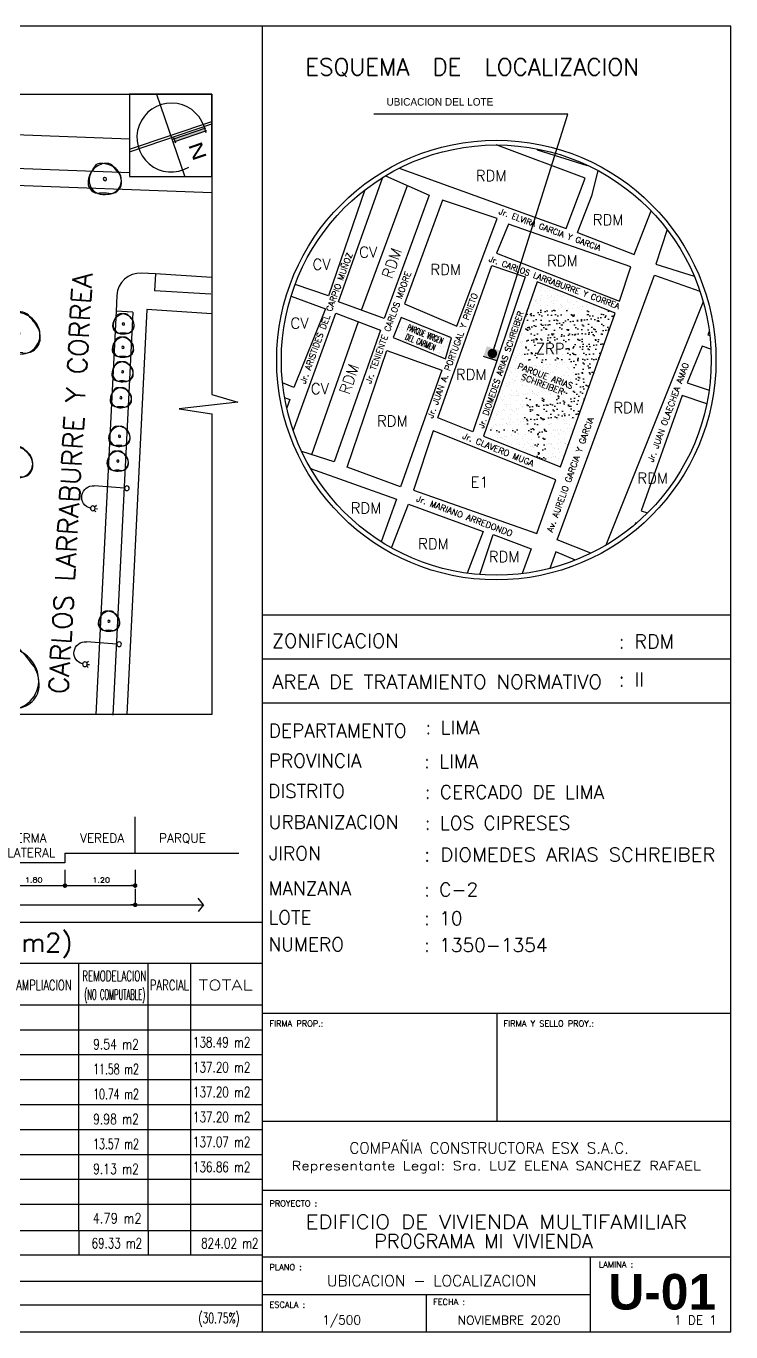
# Model space of a CAD drawing. Header units: millimetres. Extents: x 3524 to 3747, y -225 to -85.
# Drawn here: x 3671.4 to 3746.6, y -224.6 to -85.3 of the extents above; entities that cross this region are included whole.
import ezdxf
from ezdxf.enums import TextEntityAlignment as Align

# ---------------------------------------------------------------- set-up
doc = ezdxf.new("R2010")
doc.units = ezdxf.units.MM
for name, color, linetype in [('0.5', 3, 'Continuous'), ('01', 1, 'Continuous'), ('07-MANZANAS', 8, 'Continuous'), ('A-Vegetacion', 3, 'Continuous'), ('alfeisar', 1, 'Continuous'), ('CAPA02', 2, 'Continuous'), ('CAPA03', 3, 'Continuous'), ('CAPA04', 4, 'Continuous'), ('PARQUES', 3, 'Continuous'), ('TEXTO2', 7, 'Continuous'), ('vidrio', 4, 'Continuous'), ('Z-AREAS NATURALES', 4, 'Continuous')]:
    doc.layers.add(name, color=color, linetype=linetype)
for name, color, linetype, lineweight in [('02', 2, 'Continuous', 25), ('03', 3, 'Continuous', 30), ('textos', 7, 'Continuous', 15)]:
    doc.layers.add(name, color=color, linetype=linetype, lineweight=lineweight)
doc.styles.add('ARIAL', font='arialbd.ttf', dxfattribs={"height": 0.15})
doc.styles.add('LAMINA', font='swissko.ttf', dxfattribs={"width": 1.3, "height": 0.4})
doc.styles.add('ROM50', font='romans.shx', dxfattribs={"width": 1.2, "height": 0.075})
doc.styles.add('ROMANS', font='romans.shx', dxfattribs={"width": 1.1})
doc.styles.get("Standard").update_dxf_attribs({"font": 'arial.ttf'})
doc.styles.add('SURQUILLO$0$NOMBRE1', font='romans.shx', dxfattribs={"height": 7})
doc.dimstyles.new('ISO-25', dxfattribs={"dimtxt": 2.5, "dimasz": 2.5, "dimexe": 1.25, "dimexo": 0.625, "dimtad": 1, "dimtxsty": 'Standard', "dimcen": 2.5, "dimadec": 0, "dimazin": 0, "dimtfac": 1, "dimtmove": 0, "dimatfit": 3, "dimfxl": 1, "dimarcsym": 0})
pattern_1 = [(37.5, (-335.3529, -35.4822), (-0.03456068, 1.0571326), [0, -0.8339328, 0, -0.932688, 0, -0.89154]), (7.5, (-335.3529, -35.4822), (0.9709703, 1.5483422), [0, -0.4498848, 0, -0.7516368, 0, -0.288036]), (327.5, (-336.0277, -35.4822), (1.70854352, 0.00310432), [0, -0.27432, 0, -0.987552, 0, -1.289304]), (317.5, (-336.0277, -35.4822), (1.64928194, 0.48152734), [0, -0.13716, 0, -0.6473952, 0, -0.740664])]

# ---------------------------------------------------------------- blocks, each defined once
blk = doc.blocks.new('_DOT')
at = {"color": 0, "linetype": 'ByBlock'}
blk.add_line((-0.5, 0), (-1, 0), dxfattribs=at)
at = {"color": 0, "linetype": 'ByBlock', "const_width": 0.5}
blk.add_lwpolyline([(-0.25, 0, 1), (0.25, 0, 1)], format="xyb", close=True, dxfattribs=at)
blk = doc.blocks.new('E20')
for p, q in [((0, 0.25), (0, 3.5)), ((2.2, 3.31), (2.03, 3.13)), ((2.39, 3.24), (2.39, 2.99)), ((2.56, 3.31), (2.73, 3.13))]:
    blk.add_line(p, q)
for centre in [(2.39, 3.49), (0, 0)]:
    blk.add_circle(centre, 0.25)
blk.add_arc((1.2, 3.55), 1.2, 8.93, 182.38)
blk = doc.blocks.new('TREEM')
for centre, radius, start, end in [((6.615, -7.881), 11.709, 128.30978, 132.29593), ((0.18, 0.018), 1.592, 100.45548, 151.04248), ((0.299, 0.075), 1.551, 85.31026, 127.42974), ((0.135, 0.263), 1.343, 1.16757, 100.45548), ((0.338, 0.549), 1.075, 351.1087, 85.31026), ((-0.749, 0.213), 0.766, 132.29593, 177.68766), ((0.829, -0.341), 2.334, 151.04248, 184.47921), ((0.207, 0.174), 1.722, 177.68766, 221.07668), ((0, 0), 0.158, 142.67934, 321.68264), ((0.024, -0.018), 0.188, 61.27911, 142.67934), ((-0.023, 0.018), 0.188, 321.68264, 43.04272), ((5.621, -0.143), 4.253, 172.90007, 184.87564), ((-0.11, -0.065), 1.627, 338.15257, 12.61453), ((-0.893, -0.476), 0.606, 184.47921, 231.15866), ((0.357, -0.592), 1.031, 269.07521, 4.87564), ((0.499, 1.252), 2.825, 231.15866, 255.60852), ((0.371, 0.318), 1.941, 221.07668, 269.07521), ((0.135, -0.164), 1.363, 255.60852, 338.15257)]:
    blk.add_arc(centre, radius, start, end)

msp = doc.modelspace()

# ---------------------------------------------------------------- hatches: boundary and pattern name
msp.add_hatch(color=252).paths.add_polyline_path([(3720.58, -119.46), (3720.22, -120.54), (3721.64, -121.02), (3722, -119.94)])
at = {"layer": '01'}
msp.add_hatch(color=256, dxfattribs=at).paths.add_polyline_path([(3690.54, -96.5), (3690.45, -96.22), (3687.18, -97.33), (3687.27, -97.61)])
at = {"layer": 'PARQUES'}
h = msp.add_hatch(dxfattribs=at)
h.set_pattern_fill('AR-SAND', color=256, scale=0.0216, style=0)
h.set_pattern_definition(pattern_1)
h.paths.add_polyline_path([(3720.23, -129.04), (3728.44, -132.31), (3734.28, -115.92), (3725.96, -112.58)])
h.paths.add_polyline_path([(3724.05, -123.11), (3729.15, -125.02), (3729.49, -124.11), (3724.39, -122.2)], flags=24)
h.paths.add_polyline_path([(3723.65, -122.06), (3730.4, -124.59), (3730.77, -123.59), (3724.03, -121.06)], flags=24)
h = msp.add_hatch(dxfattribs=at)
h.set_pattern_fill('AR-SAND', color=256, scale=0.0216, style=0)
h.set_pattern_definition(pattern_1)
h.paths.add_polyline_path([(3710.56, -118.52), (3716.16, -120.81), (3716.81, -118.56), (3711.43, -116.38)])
h.paths.add_polyline_path([(3711.66, -118.82), (3715.05, -120.16), (3715.41, -119.26), (3712.01, -117.92)], flags=24)
h.paths.add_polyline_path([(3711.8, -117.89), (3715.83, -119.53), (3716.24, -118.54), (3712.21, -116.9)], flags=24)

# ---------------------------------------------------------------- linework, layer by layer
at = {"color": 2}
for p, q in [((3683.03, -173.56), (3694.09, -173.56)), ((3677.03, -213.82), (3677.03, -216.4)), ((3684.42, -213.82), (3684.42, -216.4))]:
    msp.add_line(p, q, dxfattribs=at)
at = {"layer": '0.5', "color": 2}
msp.add_line((3721.64, -190.62), (3721.64, -202.13), dxfattribs=at)
at = {"layer": '02'}
for p, q in [((3687.04, -97.38), (3690.59, -96.17)), ((3687.13, -97.19), (3687.32, -97.75)), ((3687.14, -97.66), (3690.68, -96.45))]:
    msp.add_line(p, q, dxfattribs=at)
at = {"layer": '02', "linetype": 'Continuous'}
msp.add_lwpolyline([(3682.41, -101.36), (3691.22, -101.36), (3691.22, -92.55), (3682.41, -92.55)], close=True, dxfattribs=at)
at = {"layer": '02'}
msp.add_lwpolyline([(3690.61, -96.71), (3690.38, -96.01, 2.803616), (3688.75, -100.37)], format="xyb", dxfattribs=at)
at = {"layer": '02', "linetype": 'Continuous'}
msp.add_lwpolyline([(3682.41, -98.44), (3691.22, -95.47)], dxfattribs=at)
at = {"layer": '03'}
for p, q in [((3685.32, -92.55), (3688.32, -101.37)), ((3682.41, -98.72), (3691.22, -95.73))]:
    msp.add_line(p, q, dxfattribs=at)
at = {"layer": '07-MANZANAS', "linetype": 'Continuous'}
msp.add_line((3721.64, -121.02), (3720.22, -120.54), dxfattribs=at)
at = {"layer": 'CAPA02', "ltscale": 0.03}
for p, q in [((3683.03, -173.56), (3683.03, -169.67)), ((3675.53, -173.56), (3675.53, -174.56)), ((3675.53, -173.56), (3683.03, -173.56)), ((3675.53, -174.56), (3668.78, -174.56))]:
    msp.add_line(p, q, dxfattribs=at)
at = {"layer": 'CAPA02', "linetype": 'Continuous'}
for p, q in [((3696.64, -190.62), (3746.64, -190.62)), ((3696.64, -202.13), (3746.64, -202.13)), ((3696.64, -216.62), (3746.64, -216.62)), ((3731.64, -224.62), (3731.64, -216.62)), ((3696.64, -220.62), (3731.64, -220.62)), ((3714.14, -224.62), (3714.14, -220.62))]:
    msp.add_line(p, q, dxfattribs=at)
msp.add_lwpolyline([(3627.12, -155.98), (3626.31, -158.75), (3563.47, -158.75), (3563.47, -126.68), (3559.98, -126.13), (3566.24, -125.42), (3563.47, -124.61), (3563.47, -92.55), (3626.31, -92.55), (3627.12, -89.78), (3627.83, -96.04), (3628.38, -92.55), (3691.22, -92.55), (3691.22, -124.61), (3693.99, -125.42), (3687.72, -126.13), (3691.22, -126.68), (3691.22, -158.75), (3628.38, -158.75), (3627.83, -162.24)], close=True, dxfattribs=at)
msp.add_circle((3721.59, -120.94), 22.95, dxfattribs=at)
msp.add_circle((3721.59, -120.94), 22.95, dxfattribs=at)
msp.add_circle((3721.59, -120.94), 22.95, dxfattribs=at)
msp.add_circle((3721.59, -120.94), 22.95, dxfattribs=at)
at = {"layer": 'CAPA03', "linetype": 'Continuous'}
for p, q in [((3696.64, -224.62), (3696.64, -85.31)), ((3660.71, -96.51), (3682.41, -97.32)), ((3684.29, -115.55), (3682.13, -158.75)), ((3691.22, -115.99), (3684.29, -115.55)), ((3746.64, -148.16), (3696.64, -148.16)), ((3746.64, -152.86), (3696.64, -152.86)), ((3746.64, -157.55), (3696.64, -157.55)), ((3557.64, -180.89), (3696.64, -180.89)), ((3624.3, -185.28), (3696.64, -185.28)), ((3688.96, -216.4), (3688.96, -185.28)), ((3696.64, -209.5), (3746.64, -209.5)), ((3624.3, -213.82), (3696.64, -213.82)), ((3624.3, -216.4), (3696.64, -216.4)), ((3624.3, -219.22), (3696.64, -219.22))]:
    msp.add_line(p, q, dxfattribs=at)
at = {"layer": 'CAPA03', "color": 4, "linetype": 'Continuous'}
for p, q in [((3731.06, -101.53), (3721.57, -97.99)), ((3660.14, -100.1), (3682.41, -100.93)), ((3704.75, -114.73), (3709.48, -101.44)), ((3709.76, -101.27), (3714.43, -103.33)), ((3711.22, -100.46), (3729.03, -106.91)), ((3729.03, -106.91), (3731.06, -101.53)), ((3659.86, -101.89), (3691.22, -103.06)), ((3707.19, -115.62), (3712.09, -102.3)), ((3714.43, -103.33), (3709.63, -116.51)), ((3715.84, -103.86), (3711.79, -114.95)), ((3721.67, -105.85), (3715.84, -103.86)), ((3717.38, -117.31), (3721.67, -105.85)), ((3722.88, -106.43), (3721.62, -109.54)), ((3735.94, -111), (3722.88, -106.43)), ((3721.62, -109.54), (3734.73, -114.64)), ((3715.33, -127.1), (3721.12, -110.84)), ((3721.12, -110.84), (3724.67, -112.04)), ((3734.73, -114.64), (3735.94, -111)), ((3685.2, -111.74), (3683.7, -111.66)), ((3685.2, -111.74), (3685.11, -113.54)), ((3691.22, -112.12), (3685.2, -111.74)), ((3724.67, -112.04), (3719.08, -128.6)), ((3725.96, -112.58), (3720.23, -129.04)), ((3734.28, -115.92), (3725.96, -112.58)), ((3681.08, -114.03), (3680.99, -115.72)), ((3691.1, -113.92), (3685.11, -113.54)), ((3709.63, -116.51), (3704.75, -114.73)), ((3711.79, -114.95), (3717.38, -117.31)), ((3680.99, -115.72), (3678.84, -158.75)), ((3682.79, -115.82), (3680.64, -158.84)), ((3682.79, -115.81), (3680.99, -115.72)), ((3699.91, -128.48), (3704.45, -115.95)), ((3706.84, -116.84), (3701.87, -131.03)), ((3704.45, -115.95), (3709.23, -117.73)), ((3711.43, -116.38), (3710.56, -118.52)), ((3716.81, -118.56), (3711.43, -116.38)), ((3728.44, -132.31), (3734.28, -115.92)), ((3709.23, -117.73), (3704.27, -131.79)), ((3710.56, -118.52), (3716.16, -120.81)), ((3716.16, -120.81), (3716.81, -118.56)), ((3705.65, -132.35), (3709.91, -119.9)), ((3709.91, -119.9), (3715.77, -122.02)), ((3715.77, -122.02), (3711.36, -134.46)), ((3719.08, -128.6), (3715.33, -127.1)), ((3714.84, -128.48), (3712.73, -134.8)), ((3727.96, -133.7), (3714.84, -128.48)), ((3720.23, -129.04), (3728.44, -132.31)), ((3704.27, -131.79), (3700.81, -130.69)), ((3711.36, -134.46), (3705.65, -132.35)), ((3701.76, -132.5), (3710.92, -135.76)), ((3725.92, -139.44), (3727.96, -133.7)), ((3712.73, -134.8), (3725.92, -139.44)), ((3710.92, -135.76), (3709.3, -140.32)), ((3710.39, -140.97), (3712.21, -136.32)), ((3712.21, -136.32), (3720.19, -139.22)), ((3720.19, -139.22), (3718.47, -143.67))]:
    msp.add_line(p, q, dxfattribs=at)
at = {"layer": 'CAPA03', "linetype": 'Continuous'}
msp.add_lwpolyline([(3557.64, -224.62), (3746.64, -224.62), (3746.64, -85.31), (3557.64, -85.31)], close=True, dxfattribs=at)
at = {"layer": 'CAPA03', "color": 4, "linetype": 'Continuous'}
for points in [[(3725.96, -98.41), (3725.96, -98.5), (3731.29, -100.16), (3731.29, -100.14)], [(3730.26, -107.34), (3731.81, -103.32), (3732.45, -100.72)], [(3707.55, -102.78), (3703.67, -114.1), (3700.11, -112.86)], [(3730.26, -107.34), (3736.32, -109.68), (3738.13, -105.02)], [(3739.83, -107.01), (3738.63, -110.71), (3742.72, -111.97)], [(3731.67, -141.55), (3728.1, -140.1), (3738.47, -111.89)], [(3738.47, -111.89), (3743.33, -113.57)], [(3699.67, -114.12), (3703.34, -115.47), (3699.98, -123.85), (3698.77, -123.37)], [(3743.69, -114.74), (3733.28, -140.69)], [(3744.33, -117.88), (3744.17, -118.24), (3744.39, -118.32)], [(3744.51, -119.77), (3743.58, -119.46), (3741.95, -123.35), (3744.32, -124.13)], [(3698.99, -124.93), (3699.55, -125.13), (3699.22, -126.05)], [(3744.06, -125.59), (3741.42, -124.72), (3737.07, -137.03), (3737.73, -137.25)], [(3736.57, -138.32), (3736.47, -138.29), (3736.39, -138.47)], [(3719.83, -143.82), (3721.25, -139.54)], [(3721.25, -139.54), (3725.3, -141.08), (3724.36, -143.72)], [(3730.05, -142.27), (3727.94, -141.39), (3727.32, -143.16)]]:
    msp.add_lwpolyline(points, dxfattribs=at)
msp.add_arc((3683.57, -114.16), 2.5, 87.0454, 177.0302, dxfattribs=at)
at = {"layer": 'CAPA04', "linetype": 'Continuous'}
for p, q in [((3624.3, -189.72), (3696.64, -189.72)), ((3624.3, -192.38), (3696.64, -192.38)), ((3624.3, -221.74), (3696.64, -221.74))]:
    msp.add_line(p, q, dxfattribs=at)
msp.add_circle((3721.59, -120.94), 23.45, dxfattribs=at)
msp.add_circle((3721.59, -120.94), 23.45, dxfattribs=at)
at = {"layer": 'vidrio', "color": 4, "ltscale": 0.03}
for p, q in [((3675.53, -175.31), (3675.53, -177.08)), ((3675.53, -175.31), (3675.53, -177.08)), ((3683.03, -175.31), (3683.03, -177.08)), ((3668.07, -177.01), (3683.03, -177.01)), ((3683.03, -177.36), (3683.03, -179.13)), ((3683.03, -177.36), (3683.03, -179.13)), ((3634.81, -179.06), (3690.33, -179.06)), ((3690.33, -179.06), (3689.74, -178.35)), ((3690.33, -179.06), (3689.74, -179.77))]:
    msp.add_line(p, q, dxfattribs=at)
at = {"layer": 'vidrio', "linetype": 'Continuous'}
for p, q in [((3677.03, -213.82), (3677.03, -185.28)), ((3684.42, -213.82), (3684.42, -185.28)), ((3624.3, -195.04), (3696.64, -195.04)), ((3624.3, -197.7), (3696.64, -197.7)), ((3624.3, -200.36), (3696.64, -200.36)), ((3624.3, -203.02), (3696.64, -203.02)), ((3624.3, -205.68), (3696.64, -205.68)), ((3624.3, -208.34), (3696.64, -208.34)), ((3624.3, -208.34), (3696.64, -208.34)), ((3624.3, -211), (3696.64, -211)), ((3624.3, -211), (3696.64, -211))]:
    msp.add_line(p, q, dxfattribs=at)

# ---------------------------------------------------------------- block references
at = {"layer": 'A-Vegetacion', "rotation": 270}
for p, xscale, yscale, zscale in [((3679.79, -101.62), 1.099302778520855, 1.099302778520855, 0.439721111408342), ((3670.45, -118.06), 1.506465949750384, 1.506465949750384, 0.6025863799001537), ((3681.77, -117.08), 0.7093082820989283, 0.7093082820989283, 0.2837233128395713), ((3681.72, -119.57), 0.7093082820989283, 0.7093082820989283, 0.2837233128395713), ((3681.68, -122.19), 0.7093082820989283, 0.7093082820989283, 0.2837233128395713), ((3681.5, -124.95), 0.7093082820989283, 0.7093082820989283, 0.2837233128395713), ((3681.35, -129.07), 0.7093082820989283, 0.7093082820989283, 0.2837233128395713), ((3670.33, -131.84), 1.099302778520855, 1.099302778520855, 0.439721111408342), ((3681.17, -131.72), 0.7093082820989283, 0.7093082820989283, 0.2837233128395713), ((3680.23, -148.8), 0.7093082820989283, 0.7093082820989283, 0.2837233128395713), ((3669.06, -154.84), 2.286202999334873, 2.286202999334873, 0.9144811997339493)]:
    msp.add_blockref('TREEM', p, dxfattribs=dict(at, xscale=xscale, yscale=yscale, zscale=zscale))
at = {"layer": 'vidrio', "color": 4, "ltscale": 0.03, "rotation": 180}
for p, xscale, yscale, zscale in [((3675.53, -177.01), 0.4799999999999898, 0.4799999999999898, 0.4799999999999898), ((3683.03, -177.01), -0.4799999999999898, 0.4799999999999969, 0.48), ((3675.53, -177.01), 0.0399999999999921, 0.0399999999999921, 0.0399999999999921), ((3683.03, -179.06), -0.4799999999999898, 0.4799999999999969, 0.48), ((3683.03, -179.06), 0.0399999999999921, 0.0399999999999921, 0.0399999999999921)]:
    msp.add_blockref('_DOT', p, dxfattribs=dict(at, xscale=xscale, yscale=yscale, zscale=zscale))
at = {"layer": 'vidrio', "color": 4, "ltscale": 0.03}
for p, xscale, yscale, zscale in [((3675.53, -177.01), 0.0399999999999921, 0.0399999999999921, 0.0399999999999921), ((3683.03, -177.01), -0.0399999999999921, 0.0399999999999992, 0.04), ((3683.03, -179.06), 0.0399999999999921, 0.0399999999999921, 0.0399999999999921)]:
    msp.add_blockref('_DOT', p, dxfattribs=dict(at, xscale=xscale, yscale=yscale, zscale=zscale))
at = {"layer": 'Z-AREAS NATURALES', "linetype": 'Continuous', "xscale": -1, "rotation": 85.91127253803502}
for p in [(3682.15, -134.62), (3681.32, -151.25)]:
    msp.add_blockref('E20', p, dxfattribs=at)

# ---------------------------------------------------------------- texts
at = {"color": 111, "ltscale": 0.03, "char_height": 0.525, "attachment_point": 5, "style": 'ROM50'}
for s, insert in [('1.80', (3672.2, -176.41)), ('1.20', (3679.4, -176.41))]:
    msp.add_mtext(s, dxfattribs=dict(at, insert=insert))
at = {"layer": 'alfeisar', "style": 'ROMANS'}
for s, width, p, p2 in [('EDIFICIO DE VIVIENDA MULTIFAMILIAR', 0.990817, (3701.22, -213.62), (3741.98, -213.62)), ('PROGRAMA MI VIVIENDA', 0.880114, (3708.55, -215.69), (3731.87, -215.69))]:
    msp.add_text(s, height=1.5, dxfattribs=dict(at, width=width)).set_placement(p, p2, align=Align.FIT)
at = {"layer": 'CAPA02', "linetype": 'Continuous', "style": 'ROMANS'}
for s, height, p in [('RDM', 1.16, (3719.4, -101.85)), ('RDM', 1.16, (3731.89, -106.55)), ('CV', 1.16, (3706.94, -110)), ('RDM', 1.16, (3727, -110.92)), ('CV', 1.16, (3701.96, -111.3)), ('RDM', 1.16, (3714.55, -111.85)), ('CV', 1.16, (3699.61, -117.58)), ('ZRP', 1.16, (3725.8, -120.31)), ('RDM', 1.16, (3717.27, -123.05)), ('CV', 1.16, (3701.78, -124.57)), ('RDM', 1.16, (3734.08, -126.6)), ('RDM', 1.16, (3708.85, -128.02)), ('E1', 1.16, (3718.83, -134.55)), ('RDM', 1.16, (3736.65, -134.12)), ('RDM', 1.16, (3706.04, -137.3)), ('RDM', 1.16, (3713.24, -141.12)), ('RDM', 1.16, (3720.79, -142.5)), ('ZONIFICACION', 1.5, (3697.64, -151.63)), (': RDM', 1.5, (3734.65, -151.72)), (': ', 1.5, (3734.65, -151.71)), (': II', 1.5, (3734.65, -155.76)), (': ', 1.5, (3734.65, -155.75)), ('DEPARTAMENTO', 1.45, (3697.29, -161.19)), (': LIMA', 1.45, (3714.02, -160.86)), ('PROVINCIA', 1.45, (3697.29, -164.4)), (': LIMA', 1.45, (3713.88, -164.48)), ('DISTRITO', 1.45, (3697.23, -167.65)), (': CERCADO DE LIMA', 1.45, (3713.94, -167.76)), ('URBANIZACION', 1.45, (3697.28, -170.96)), (': LOS CIPRESES', 1.45, (3713.94, -171.06)), ('JIRON', 1.45, (3697.32, -174.29)), ('MANZANA', 1.45, (3697.26, -178.01)), (': C-2', 1.45, (3713.88, -178.15)), ('LOTE', 1.45, (3697.25, -181.13)), (': 10', 1.45, (3713.88, -181.21)), ('NUMERO', 1.45, (3697.25, -183.99)), (': 1350-1354', 1.45, (3713.88, -184.08))]:
    msp.add_text(s, height=height, dxfattribs=at).set_placement(p)
for p in [(3710.44, -112.34), (3705.89, -124.7)]:
    msp.add_text('RDM', height=1.16, rotation=70.8189, dxfattribs=at).set_placement(p)
for s, height, width, p, p2 in [('AREA DE TRATAMIENTO NORMATIVO', 1.5, 0.900665, (3697.67, -156.01), (3732.86, -156.01)), (': DIOMEDES ARIAS SCHREIBER', 1.45, 0.936162, (3713.88, -174.42), (3744.98, -174.42)), ('REMODELACION', 1.1, 0.567595, (3677.38, -187.2), (3684.22, -187.2)), ('AMPLIACION', 1.1, 0.64458, (3670.33, -188.17), (3676.24, -188.17)), ('(NO COMPUTABLE)', 1.1, 0.427903, (3677.61, -189.18), (3684.11, -189.18)), ('PARCIAL', 1.1, 0.651327, (3684.59, -188.17), (3688.79, -188.17))]:
    msp.add_text(s, height=height, dxfattribs=dict(at, width=width)).set_placement(p, p2, align=Align.FIT)
at = {"layer": 'CAPA02', "ltscale": 0.03, "style": 'ROMANS'}
for s, p in [('BERMA ', (3669.38, -172.41)), ('VEREDA', (3677.14, -172.41)), ('PARQUE', (3685.58, -172.41)), ('LATERAL', (3669.38, -173.96))]:
    msp.add_text(s, height=0.95, dxfattribs=at).set_placement(p)
at = {"layer": 'CAPA02', "style": 'ROMANS'}
for s, height, width, p, p2 in [('COMPAÑIA CONSTRUCTORA ESX S.A.C.', 1.2, 0.866225, (3705.9, -205.6), (3735.74, -205.6)), ('Representante Legal: Sra. LUZ ELENA SANCHEZ RAFAEL', 0.96, 1.052863, (3699.72, -207.37), (3743.43, -207.37))]:
    msp.add_text(s, height=height, dxfattribs=dict(at, width=width)).set_placement(p, p2, align=Align.FIT)
msp.add_text('UBICACION - LOCALIZACION', height=1.2, dxfattribs=at).set_placement((3703.5, -219.76))
at = {"layer": 'CAPA03', "linetype": 'Continuous', "style": 'ROMANS'}
for s, height, p in [('ESQUEMA  DE  LOCALIZACION', 1.8, (3701.2, -90.56)), ('CUADRO DE AREAS (m2)', 2, (3643.17, -184.08))]:
    msp.add_text(s, height=height, dxfattribs=at).set_placement(p)
at = {"layer": 'CAPA03', "linetype": 'Continuous', "style": 'SURQUILLO$0$NOMBRE1'}
msp.add_text('CARLOS LARRABURRE Y CORREA', height=2.0752, rotation=86.666, dxfattribs=at).set_placement((3675.85, -156.6))
at = {"layer": 'CAPA03', "linetype": 'Continuous', "style": 'ROMANS'}
for s, width, p, p2 in [('TOTAL', 1.257966, (3689.79, -188.17), (3695.59, -188.17)), ('69.33 m2', 0.651833, (3678.38, -215.71), (3683.77, -215.71)), ('824.02 m2', 0.656875, (3690.07, -215.71), (3696.2, -215.71))]:
    msp.add_text(s, height=1.1, dxfattribs=dict(at, width=width)).set_placement(p, p2, align=Align.FIT)
at = {"layer": 'CAPA03', "linetype": 'Continuous', "style": 'ROMANS', "width": 0.656875}
msp.add_text('(30.75%%%)', height=1.1, dxfattribs=at).set_placement((3689.79, -223.7))
at = {"layer": 'CAPA04', "style": 'ARIAL'}
msp.add_text('U-01', height=3.8, dxfattribs=at).set_placement((3733.55, -222.24))
at = {"layer": 'TEXTO2', "color": 2, "style": 'SURQUILLO$0$NOMBRE1'}
for s, height, rotation, p in [('Jr. ELVIRA GARCIA Y GARCIA', 0.6156, 339.7546, (3721.81, -105.32)), ('Jr. ARISTIDES DEL CARPIO MUÑOZ', 0.648, 70, (3701.2, -123.52)), ('Jr. CARLOS LARRABURRE Y CORREA', 0.6156, 339.7546, (3720.74, -110.39)), ('Jr. TENIENTE CARLOS MOORE', 0.648, 70, (3708.18, -123.51)), (' Jr. JUAN A. PORTUGAL Y PRIETO', 0.648, 70, (3714.65, -127.62)), ('Jr. DIOMEDES ARIAS SCHREIBER', 0.6156, 71, (3720.23, -128.27)), ('PARQUE ARIAS', 0.648, 339.4573, (3723.79, -121.85)), ('SCHREIBER', 0.648, 339.4573, (3724.17, -122.98)), ('Jr. JUAN OLAECHEA AMAO', 0.648, 70, (3738.34, -131.88)), ('Av. AURELIO GARCIA Y GARCIA', 0.648, 70, (3727.57, -139.37)), ('Jr. CLAVERO MUGA', 0.648, 338, (3717.91, -129.27)), ('Jr. MARIANO ARREDONDO', 0.648, 339.4573, (3713, -135.97))]:
    msp.add_text(s, height=height, rotation=rotation, dxfattribs=at).set_placement(p)
for s, rotation, width, p, p2 in [('DEL CARMEN', 338.4602, 0.551921, (3711.8, -118.71), (3714.96, -119.95)), ('PARQUE VIRGEN', 337.8705, 0.528535, (3712, -117.71), (3715.76, -119.24))]:
    msp.add_text(s, height=0.648, rotation=rotation, dxfattribs=dict(at, width=width)).set_placement(p, p2, align=Align.FIT)
at = {"layer": 'textos', "style": 'LAMINA', "width": 1.3}
msp.add_text('N', height=1.47, rotation=288.785, dxfattribs=at).set_placement((3689.69, -98.65), align=Align.MIDDLE_CENTER)
at = {"layer": 'textos', "insert": (3709.86, -92.99), "char_height": 0.8, "width": 41.5816, "attachment_point": 1}
msp.add_mtext('{\\fBankGothic Md BT|b0|i0|c0|p34;UBICACION DEL LOTE}', dxfattribs=at)
at = {"layer": 'vidrio', "linetype": 'Continuous', "style": 'ROMANS'}
for s, p in [('FIRMA PROP.:', (3697.36, -192.05)), ('FIRMA Y SELLO PROY.:', (3722.36, -192.05)), ('PROYECTO :', (3697.36, -211.24)), ('LAMINA :', (3732.54, -217.74)), ('PLANO :', (3697.36, -218.04)), ('ESCALA :', (3697.36, -222.04)), ('FECHA :', (3714.84, -221.75))]:
    msp.add_text(s, height=0.64, dxfattribs=at).set_placement(p)
for s, width, p, p2 in [('9.54 m2', 0.67505, (3678.55, -194.48), (3683.43, -194.48)), ('138.49 m2', 0.656875, (3689.2, -194.27), (3695.33, -194.27)), ('11.58 m2', 0.5896, (3678.55, -197.14), (3683.43, -197.14)), ('137.20 m2', 0.656875, (3689.2, -196.93), (3695.33, -196.93)), ('10.74 m2', 0.5896, (3678.55, -199.8), (3683.43, -199.8)), ('137.20 m2', 0.656875, (3689.2, -199.59), (3695.33, -199.59)), ('9.98 m2', 0.67505, (3678.55, -202.46), (3683.43, -202.46)), ('137.20 m2', 0.656875, (3689.2, -202.25), (3695.33, -202.25)), ('13.57 m2', 0.5896, (3678.55, -205.12), (3683.43, -205.12)), ('137.07 m2', 0.656875, (3689.2, -204.91), (3695.33, -204.91)), ('9.13 m2', 0.67505, (3678.55, -207.78), (3683.43, -207.78)), ('136.86 m2', 0.656875, (3689.2, -207.57), (3695.33, -207.57)), ('4.79 m2', 0.722991, (3678.49, -213.05), (3683.71, -213.05))]:
    msp.add_text(s, height=1.1, dxfattribs=dict(at, width=width)).set_placement(p, p2, align=Align.FIT)
at = {"layer": 'vidrio', "style": 'ROMANS'}
for s, p in [('    1/500', (3700.16, -223.83)), ('NOVIEMBRE 2020', (3717.47, -223.85)), ('1 DE 1', (3740.57, -223.84))]:
    msp.add_text(s, height=0.95, dxfattribs=at).set_placement(p)

# ---------------------------------------------------------------- leaders
at = {"layer": 'CAPA04', "linetype": 'Continuous'}
msp.add_leader([(3721.17, -120.24), (3729.21, -94.69), (3708.52, -94.69)], dimstyle='ISO-25', override={"dimasz": 1, "dimclrd": 2, "dimldrblk": 'DOT'}, dxfattribs=at)

doc.saveas('drawing.dxf')
